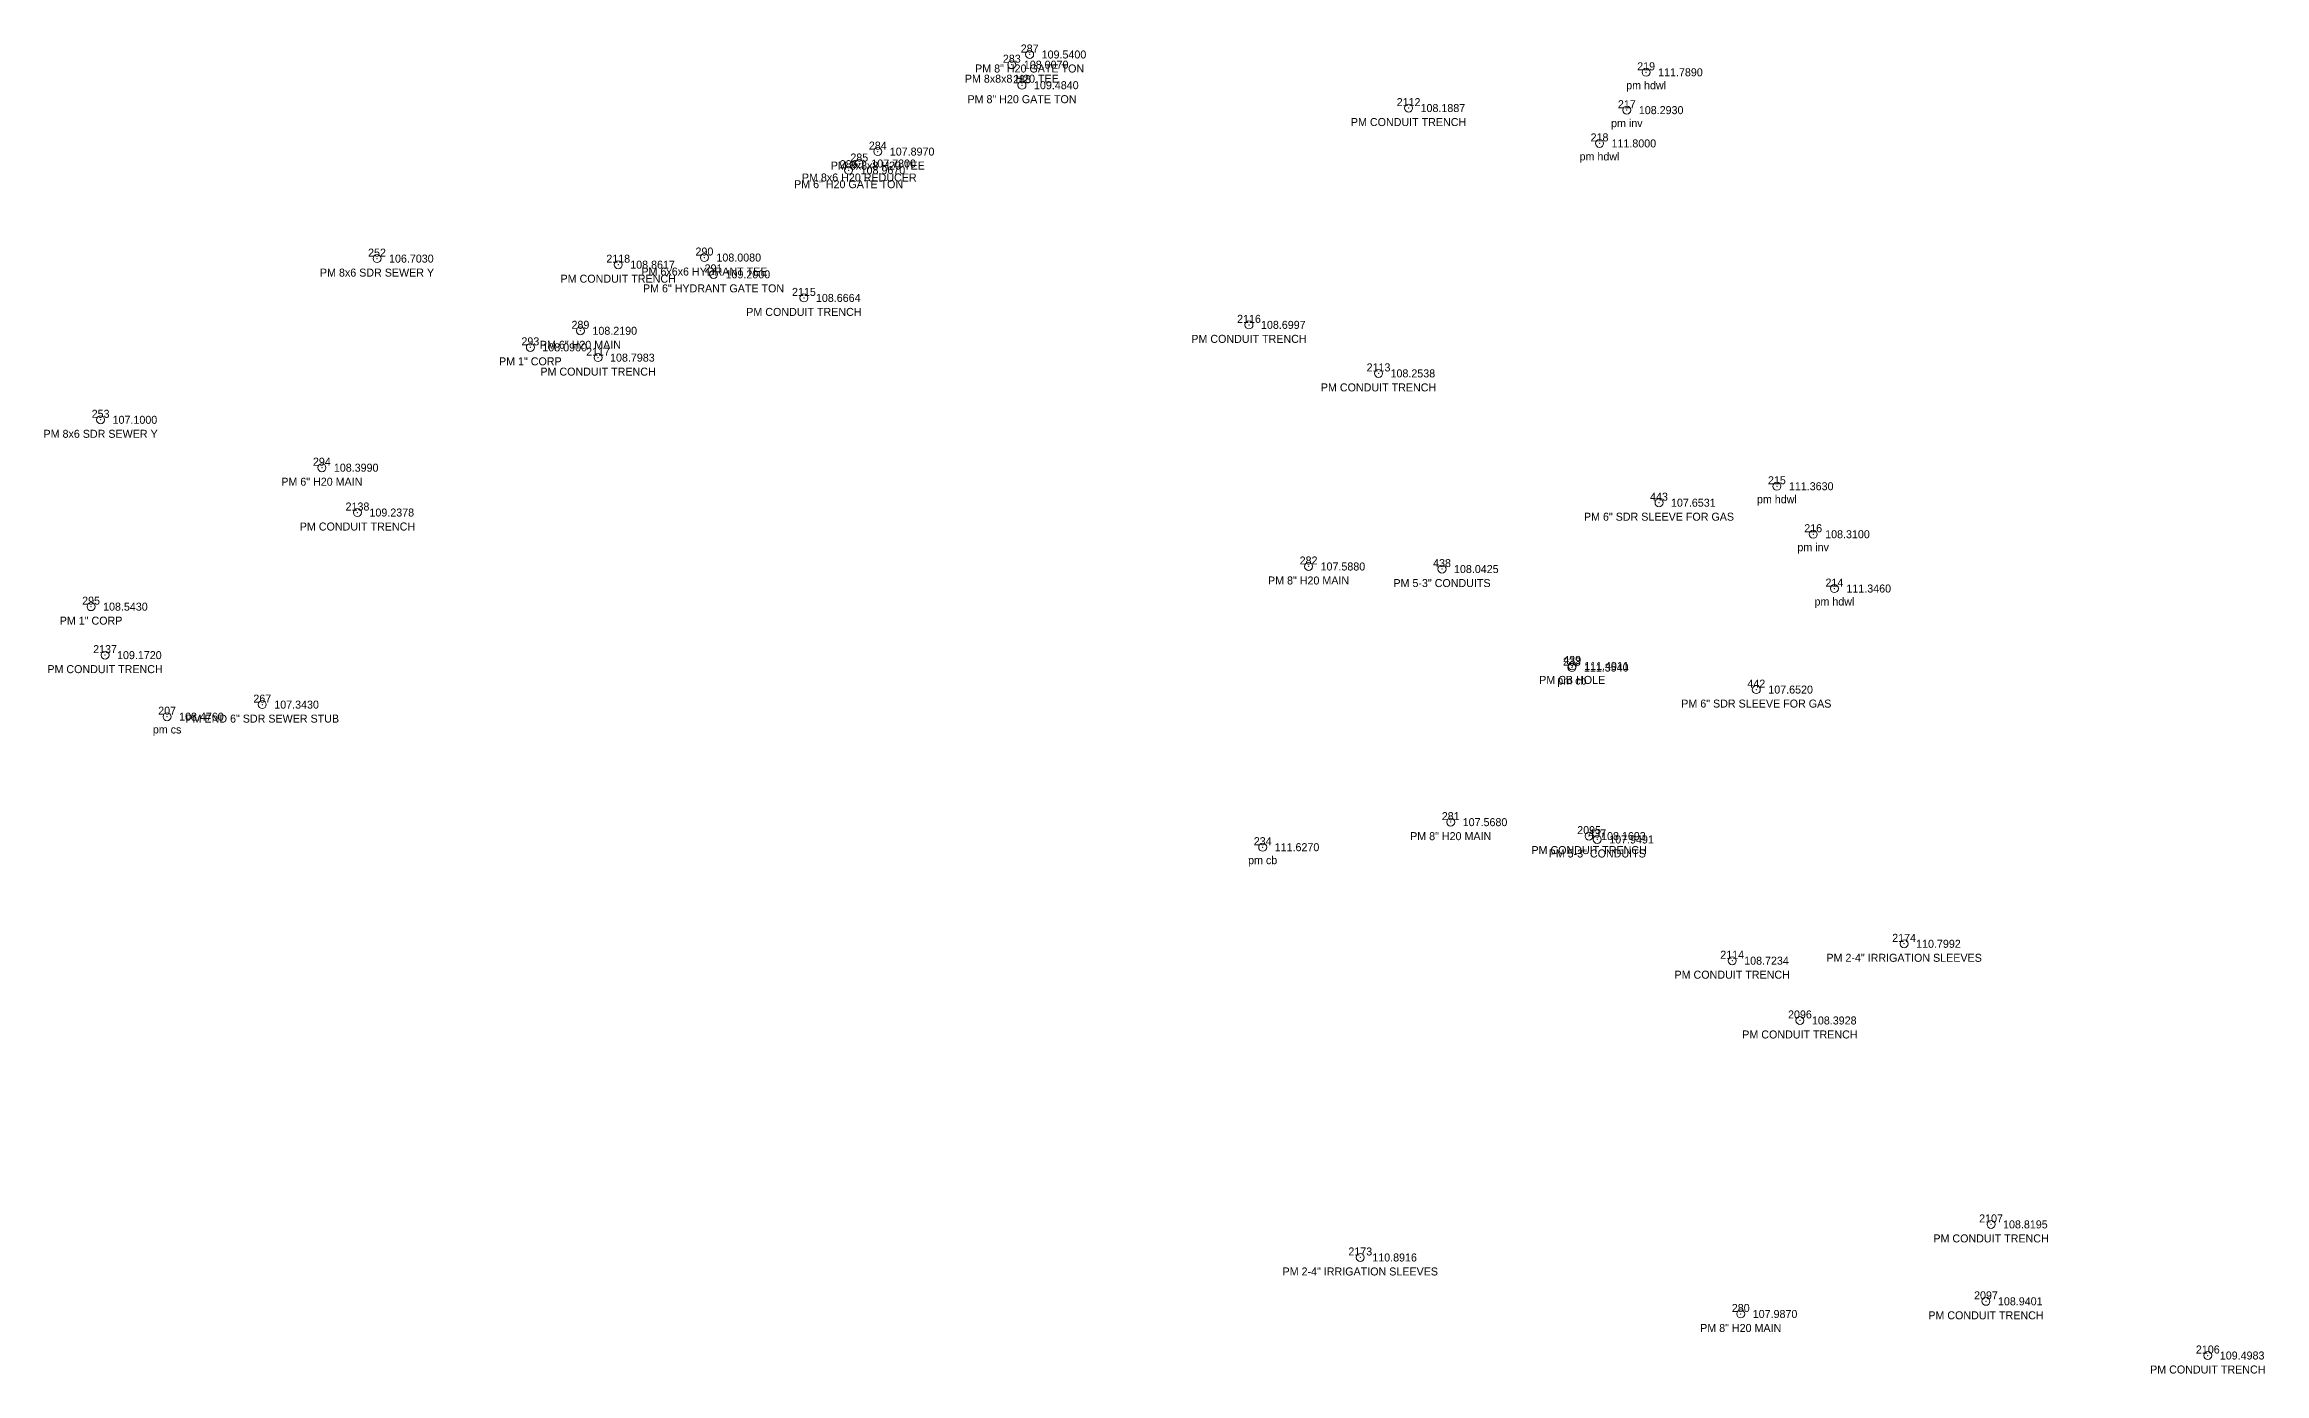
# Model space of a CAD drawing. Extents: x 1196333 to 1196982, y 245092 to 245652.
# Drawn here: x 1196498.5 to 1196637.2, y 245263.8 to 245346.9 of the extents above; entities that cross this region are included whole.
import ezdxf
from ezdxf.enums import TextEntityAlignment as Align

# ---------------------------------------------------------------- set-up
doc = ezdxf.new("R2010")
doc.units = 21
doc.header["$LTSCALE"] = 50
doc.header["$MEASUREMENT"] = 0
for name, color, linetype, lineweight, true_color in [('PNTDESC', 3, 'Continuous', 0, 0x00ff00), ('PNTELEV', 5, 'Continuous', 0, 0x0000ff), ('PNTS', 1, 'Continuous', 0, 0xff0000)]:
    doc.layers.add(name, color=color, linetype=linetype, lineweight=lineweight, true_color=true_color)
doc.layers.add('PNTNO', color=7, linetype='Continuous', lineweight=0)
doc.styles.add('PTXT', font='txt', dxfattribs={"height": 0.304801})

# ---------------------------------------------------------------- blocks, each defined once
blk = doc.blocks.new('SPT4')
at = {"color": 0, "linetype": 'Continuous'}
blk.add_circle((0, 0), 0.5, dxfattribs=at)
blk = doc.blocks.new('SRVPNO1')
at = {"layer": 'PNTDESC', "style": 'PTXT'}
blk.add_attdef('DESC2', text='', height=1, dxfattribs=at).set_placement((0, -1.75), align=Align.MIDDLE)
at = {"layer": 'PNTELEV', "style": 'PTXT'}
blk.add_attdef('ELEV2', (1.5, -0.5), '', height=1, dxfattribs=at)
at = {"layer": 'PNTNO', "style": 'PTXT'}
blk.add_attdef('PT#', text='', height=1, dxfattribs=at).set_placement((0, 0.75), align=Align.MIDDLE)

msp = doc.modelspace()

# ---------------------------------------------------------------- linework, layer by layer
at = {"layer": 'PNTS'}
for p in [(1196558.918, 245345.64, 108.007), (1196560.032, 245346.278, 109.54), (1196559.554, 245344.359, 109.484), (1196598.549, 245345.166, 111.789), (1196583.7063, 245342.9301, 108.1887), (1196597.343, 245342.799, 108.293), (1196550.544, 245340.208, 107.897), (1196595.637, 245340.72, 111.8), (1196548.721, 245339.047, 108.967), (1196549.388, 245339.464, 107.78), (1196519.257, 245333.52, 106.703), (1196534.3261, 245333.139, 108.8617), (1196539.713, 245333.586, 108.008), (1196540.282, 245332.534, 109.2), (1196545.9284, 245331.0622, 108.6664), (1196531.966, 245329.008, 108.219), (1196573.7363, 245329.3781, 108.6997), (1196528.836, 245327.972, 108.09), (1196533.0664, 245327.3296, 108.7983), (1196581.8296, 245326.3439, 108.2538), (1196501.987, 245323.443, 107.1), (1196515.81, 245320.449, 108.399), (1196606.718, 245319.29, 111.363), (1196599.3535, 245318.2613, 107.6531), (1196518.0348, 245317.6474, 109.2378), (1196608.986, 245316.291, 108.31), (1196577.459, 245314.274, 107.588), (1196585.7953, 245314.1136, 108.0425), (1196610.314, 245312.897, 111.346), (1196501.391, 245311.763, 108.543), (1196502.2628, 245308.7328, 109.172), (1196593.911, 245307.957, 111.354), (1196593.93, 245308.0595, 111.4911), (1196605.4333, 245306.5797, 107.652), (1196512.088, 245305.64, 107.343), (1196506.141, 245304.885, 108.476), (1196586.339, 245298.293, 107.568), (1196594.986, 245297.422, 108.1693), (1196595.4931, 245297.2094, 107.9491), (1196574.592, 245296.728, 111.627), (1196614.668, 245290.6898, 110.7992), (1196603.9256, 245289.6333, 108.7234), (1196608.1589, 245285.8965, 108.3928), (1196620.0991, 245273.1486, 108.8195), (1196580.6897, 245271.0814, 110.8916), (1196619.7816, 245268.341, 108.9401), (1196604.46, 245267.55, 107.987), (1196633.6418, 245264.954, 109.4983)]:
    msp.add_point(p, dxfattribs=at)

# ---------------------------------------------------------------- block references
at = {"layer": 'PNTS', "xscale": 0.5, "yscale": 0.5, "zscale": 0.5}
for p, values in [((1196560.032, 245346.278, 109.54), {'PT#': '287', 'ELEV2': '109.5400', 'DESC2': 'PM 8" H20 GATE TON'}), ((1196558.918, 245345.64, 108.007), {'PT#': '283', 'ELEV2': '108.0070', 'DESC2': 'PM 8x8x8 H20 TEE'}), ((1196598.549, 245345.166, 111.789), {'PT#': '219', 'ELEV2': '111.7890', 'DESC2': 'pm hdwl'}), ((1196559.554, 245344.359, 109.484), {'PT#': '288', 'ELEV2': '109.4840', 'DESC2': 'PM 8" H20 GATE TON'}), ((1196583.7063, 245342.9301, 108.1887), {'PT#': '2112', 'ELEV2': '108.1887', 'DESC2': 'PM CONDUIT TRENCH'}), ((1196597.343, 245342.799, 108.293), {'PT#': '217', 'ELEV2': '108.2930', 'DESC2': 'pm inv'}), ((1196595.637, 245340.72, 111.8), {'PT#': '218', 'ELEV2': '111.8000', 'DESC2': 'pm hdwl'}), ((1196549.388, 245339.464, 107.78), {'PT#': '285', 'ELEV2': '107.7800', 'DESC2': 'PM 8x6 H20 REDUCER'}), ((1196550.544, 245340.208, 107.897), {'PT#': '284', 'ELEV2': '107.8970', 'DESC2': 'PM 8x8x8 H20 TEE'}), ((1196548.721, 245339.047, 108.967), {'PT#': '286', 'ELEV2': '108.9670', 'DESC2': 'PM 6" H20 GATE TON'}), ((1196519.257, 245333.52, 106.703), {'PT#': '252', 'ELEV2': '106.7030', 'DESC2': 'PM 8x6 SDR SEWER Y'}), ((1196534.3261, 245333.139, 108.8617), {'PT#': '2118', 'ELEV2': '108.8617', 'DESC2': 'PM CONDUIT TRENCH'}), ((1196539.713, 245333.586, 108.008), {'PT#': '290', 'ELEV2': '108.0080', 'DESC2': 'PM 6x6x6 HYDRANT TEE'}), ((1196540.282, 245332.534, 109.2), {'PT#': '291', 'ELEV2': '109.2000', 'DESC2': 'PM 6" HYDRANT GATE TON'}), ((1196545.9284, 245331.0622, 108.6664), {'PT#': '2115', 'ELEV2': '108.6664', 'DESC2': 'PM CONDUIT TRENCH'}), ((1196531.966, 245329.008, 108.219), {'PT#': '289', 'ELEV2': '108.2190', 'DESC2': 'PM 6" H20 MAIN'}), ((1196573.7363, 245329.3781, 108.6997), {'PT#': '2116', 'ELEV2': '108.6997', 'DESC2': 'PM CONDUIT TRENCH'}), ((1196528.836, 245327.972, 108.09), {'PT#': '293', 'ELEV2': '108.0900', 'DESC2': 'PM 1" CORP'}), ((1196533.0664, 245327.3296, 108.7983), {'PT#': '2117', 'ELEV2': '108.7983', 'DESC2': 'PM CONDUIT TRENCH'}), ((1196581.8296, 245326.3439, 108.2538), {'PT#': '2113', 'ELEV2': '108.2538', 'DESC2': 'PM CONDUIT TRENCH'}), ((1196501.987, 245323.443, 107.1), {'PT#': '253', 'ELEV2': '107.1000', 'DESC2': 'PM 8x6 SDR SEWER Y'}), ((1196515.81, 245320.449, 108.399), {'PT#': '294', 'ELEV2': '108.3990', 'DESC2': 'PM 6" H20 MAIN'}), ((1196606.718, 245319.29, 111.363), {'PT#': '215', 'ELEV2': '111.3630', 'DESC2': 'pm hdwl'}), ((1196518.0348, 245317.6474, 109.2378), {'PT#': '2138', 'ELEV2': '109.2378', 'DESC2': 'PM CONDUIT TRENCH'}), ((1196599.3535, 245318.2613, 107.6531), {'PT#': '443', 'ELEV2': '107.6531', 'DESC2': 'PM 6" SDR SLEEVE FOR GAS'}), ((1196608.986, 245316.291, 108.31), {'PT#': '216', 'ELEV2': '108.3100', 'DESC2': 'pm inv'}), ((1196577.459, 245314.274, 107.588), {'PT#': '282', 'ELEV2': '107.5880', 'DESC2': 'PM 8" H20 MAIN'}), ((1196585.7953, 245314.1136, 108.0425), {'PT#': '438', 'ELEV2': '108.0425', 'DESC2': 'PM 5-3" CONDUITS'}), ((1196610.314, 245312.897, 111.346), {'PT#': '214', 'ELEV2': '111.3460', 'DESC2': 'pm hdwl'}), ((1196501.391, 245311.763, 108.543), {'PT#': '295', 'ELEV2': '108.5430', 'DESC2': 'PM 1" CORP'}), ((1196502.2628, 245308.7328, 109.172), {'PT#': '2137', 'ELEV2': '109.1720', 'DESC2': 'PM CONDUIT TRENCH'}), ((1196593.93, 245308.0595, 111.4911), {'PT#': '439', 'ELEV2': '111.4911', 'DESC2': 'PM CB HOLE'}), ((1196593.911, 245307.957, 111.354), {'PT#': '233', 'ELEV2': '111.3540', 'DESC2': 'pm cb'}), ((1196605.4333, 245306.5797, 107.652), {'PT#': '442', 'ELEV2': '107.6520', 'DESC2': 'PM 6" SDR SLEEVE FOR GAS'}), ((1196506.141, 245304.885, 108.476), {'PT#': '207', 'ELEV2': '108.4760', 'DESC2': 'pm cs'}), ((1196512.088, 245305.64, 107.343), {'PT#': '267', 'ELEV2': '107.3430', 'DESC2': 'PM END 6" SDR SEWER STUB'}), ((1196586.339, 245298.293, 107.568), {'PT#': '281', 'ELEV2': '107.5680', 'DESC2': 'PM 8" H20 MAIN'}), ((1196574.592, 245296.728, 111.627), {'PT#': '234', 'ELEV2': '111.6270', 'DESC2': 'pm cb'}), ((1196594.986, 245297.422, 108.1693), {'PT#': '2095', 'ELEV2': '108.1693', 'DESC2': 'PM CONDUIT TRENCH'}), ((1196595.4931, 245297.2094, 107.9491), {'PT#': '437', 'ELEV2': '107.9491', 'DESC2': 'PM 5-3" CONDUITS'}), ((1196614.668, 245290.6898, 110.7992), {'PT#': '2174', 'ELEV2': '110.7992', 'DESC2': 'PM 2-4" IRRIGATION SLEEVES'}), ((1196603.9256, 245289.6333, 108.7234), {'PT#': '2114', 'ELEV2': '108.7234', 'DESC2': 'PM CONDUIT TRENCH'}), ((1196608.1589, 245285.8965, 108.3928), {'PT#': '2096', 'ELEV2': '108.3928', 'DESC2': 'PM CONDUIT TRENCH'}), ((1196620.0991, 245273.1486, 108.8195), {'PT#': '2107', 'ELEV2': '108.8195', 'DESC2': 'PM CONDUIT TRENCH'}), ((1196580.6897, 245271.0814, 110.8916), {'PT#': '2173', 'ELEV2': '110.8916', 'DESC2': 'PM 2-4" IRRIGATION SLEEVES'}), ((1196604.46, 245267.55, 107.987), {'PT#': '280', 'ELEV2': '107.9870', 'DESC2': 'PM 8" H20 MAIN'}), ((1196619.7816, 245268.341, 108.9401), {'PT#': '2097', 'ELEV2': '108.9401', 'DESC2': 'PM CONDUIT TRENCH'}), ((1196633.6418, 245264.954, 109.4983), {'PT#': '2106', 'ELEV2': '109.4983', 'DESC2': 'PM CONDUIT TRENCH'})]:
    msp.add_blockref('SRVPNO1', p, dxfattribs=at).add_auto_attribs(values)
for p in [(1196558.918, 245345.64, 108.007), (1196560.032, 245346.278, 109.54), (1196598.549, 245345.166, 111.789), (1196559.554, 245344.359, 109.484), (1196583.7063, 245342.9301, 108.1887), (1196597.343, 245342.799, 108.293), (1196550.544, 245340.208, 107.897), (1196595.637, 245340.72, 111.8), (1196548.721, 245339.047, 108.967), (1196549.388, 245339.464, 107.78), (1196519.257, 245333.52, 106.703), (1196534.3261, 245333.139, 108.8617), (1196539.713, 245333.586, 108.008), (1196540.282, 245332.534, 109.2), (1196545.9284, 245331.0622, 108.6664), (1196531.966, 245329.008, 108.219), (1196573.7363, 245329.3781, 108.6997), (1196528.836, 245327.972, 108.09), (1196533.0664, 245327.3296, 108.7983), (1196581.8296, 245326.3439, 108.2538), (1196501.987, 245323.443, 107.1), (1196515.81, 245320.449, 108.399), (1196606.718, 245319.29, 111.363), (1196518.0348, 245317.6474, 109.2378), (1196599.3535, 245318.2613, 107.6531), (1196608.986, 245316.291, 108.31), (1196577.459, 245314.274, 107.588), (1196585.7953, 245314.1136, 108.0425), (1196610.314, 245312.897, 111.346), (1196501.391, 245311.763, 108.543), (1196502.2628, 245308.7328, 109.172), (1196593.911, 245307.957, 111.354), (1196593.93, 245308.0595, 111.4911), (1196605.4333, 245306.5797, 107.652), (1196512.088, 245305.64, 107.343), (1196506.141, 245304.885, 108.476), (1196586.339, 245298.293, 107.568), (1196574.592, 245296.728, 111.627), (1196594.986, 245297.422, 108.1693), (1196595.4931, 245297.2094, 107.9491), (1196614.668, 245290.6898, 110.7992), (1196603.9256, 245289.6333, 108.7234), (1196608.1589, 245285.8965, 108.3928), (1196620.0991, 245273.1486, 108.8195), (1196580.6897, 245271.0814, 110.8916), (1196604.46, 245267.55, 107.987), (1196619.7816, 245268.341, 108.9401), (1196633.6418, 245264.954, 109.4983)]:
    msp.add_blockref('SPT4', p, dxfattribs=at)

doc.saveas('drawing.dxf')
